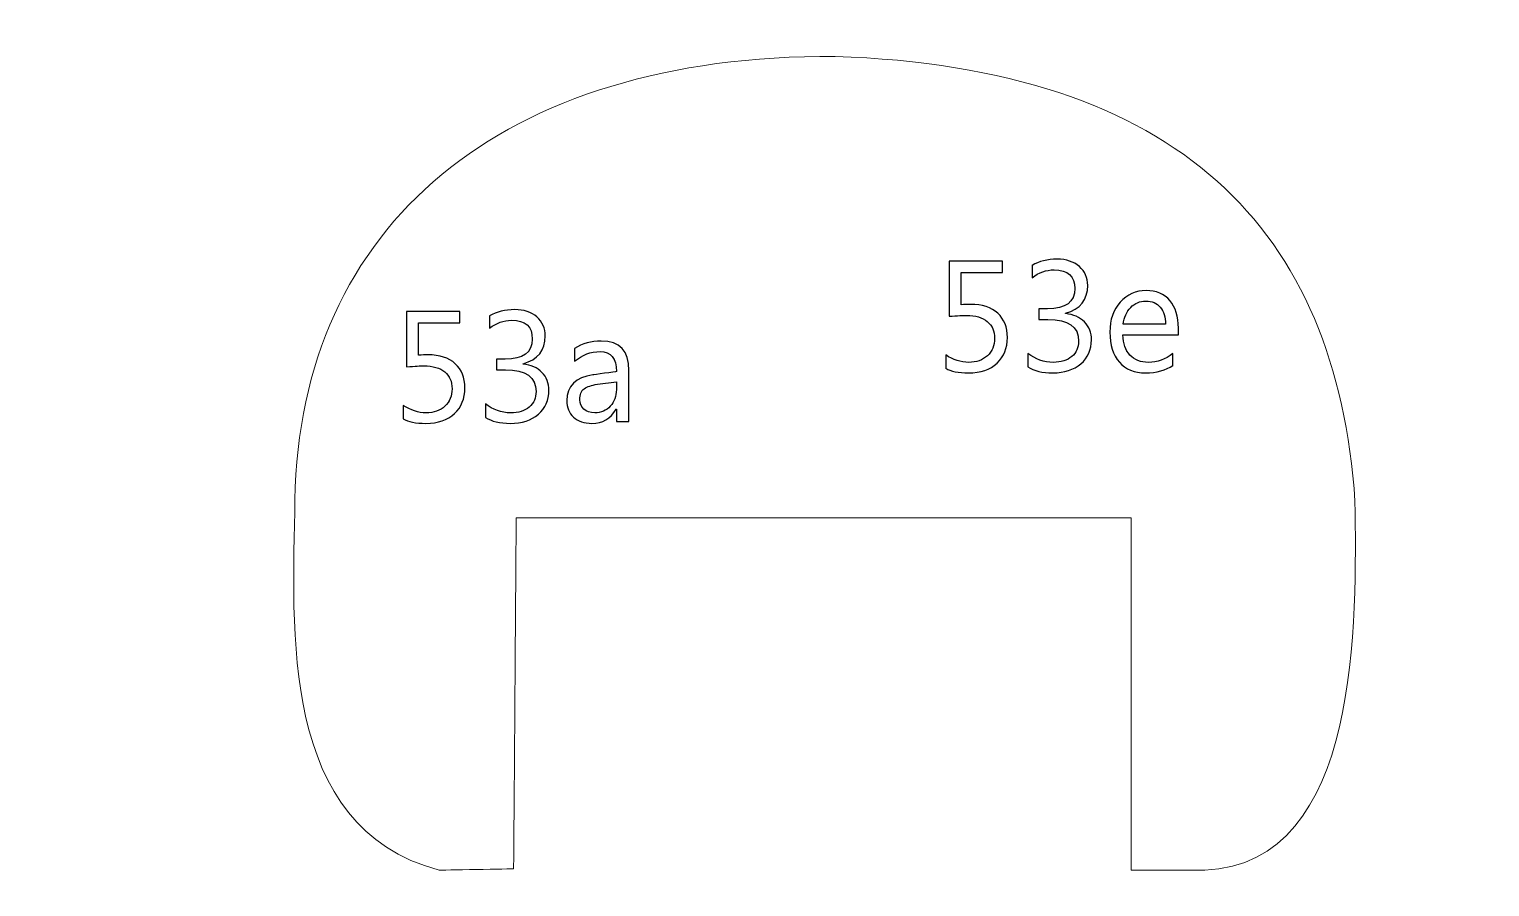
# Model space of a CAD drawing. Header units: centimetres. Extents: x -494 to 505, y -672 to 577.
# Drawn here: x 201.8 to 301.7, y 164.8 to 223.6 of the extents above; entities that cross this region are included whole.
import ezdxf

# ---------------------------------------------------------------- set-up
doc = ezdxf.new("R2010")
doc.units = ezdxf.units.CM
doc.header["$MEASUREMENT"] = 0
doc.layers.add('Camada 1', color=7, linetype='Continuous')
doc.layers.add('Camada 2', color=10, linetype='Continuous')

msp = doc.modelspace()

# ---------------------------------------------------------------- linework, layer by layer
at = {"layer": 'Camada 1', "lineweight": 9}
for points, knots in [([(288.960814, 353.67214), (288.960814, 353.67214), (306.821586, 353.757484), (306.821586, 353.757484), (306.821586, 353.757484), (306.821586, 353.757484), (306.803806, 326.357488), (306.803806, 326.357488), (306.803806, 326.357488), (306.803806, 326.357488), (315.147198, 326.356472), (315.147198, 326.356472), (315.147198, 326.356472), (315.147198, 326.356472), (315.160914, 353.57562), (315.160914, 353.57562), (315.160914, 353.57562), (315.160914, 353.57562), (341.611458, 353.57562), (341.611458, 353.57562), (341.611458, 353.57562), (341.611458, 353.57562), (341.611458, 326.355964), (341.611458, 326.355964), (341.611458, 326.355964), (341.611458, 326.355964), (349.923862, 326.357996), (349.923862, 326.357996), (349.923862, 326.357996), (349.923862, 326.357996), (349.92691, 353.617276), (349.92691, 353.617276), (349.92691, 353.617276), (349.92691, 353.617276), (376.460766, 353.605592), (376.460766, 353.605592), (376.460766, 353.605592), (376.460766, 353.605592), (376.395234, 326.36714), (376.395234, 326.36714), (376.395234, 326.36714), (376.395234, 326.36714), (384.838194, 326.357488), (384.838194, 326.357488), (384.838194, 326.357488), (384.838194, 326.357488), (384.869182, 353.677728), (384.869182, 353.677728), (384.869182, 353.677728), (384.869182, 353.677728), (411.304994, 353.702112), (411.304994, 353.702112), (411.304994, 353.702112), (411.304994, 353.702112), (411.304994, 326.35952), (411.304994, 326.35952), (411.304994, 326.35952), (411.304994, 326.35952), (419.585902, 326.365108), (419.585902, 326.365108), (419.585902, 326.365108), (419.585902, 326.365108), (419.720522, 353.670108), (419.720522, 353.670108), (419.720522, 353.670108), (419.720522, 353.670108), (446.437766, 353.618292), (446.437766, 353.618292), (446.437766, 353.618292), (446.437766, 353.618292), (446.52311, 326.358504), (446.52311, 326.358504), (446.52311, 326.358504), (446.52311, 326.358504), (454.750678, 326.360536), (454.750678, 326.360536), (454.750678, 326.360536), (454.750678, 326.360536), (454.791826, 353.618292), (454.791826, 353.618292), (454.791826, 353.618292), (454.791826, 353.618292), (489.229146, 353.633024), (489.229146, 353.633024), (489.229146, 353.633024), (489.229146, 353.633024), (489.287566, 342.489536), (489.287566, 342.489536), (489.287566, 342.489536), (489.287566, 342.489536), (481.005134, 342.497156), (481.005134, 342.497156), (481.005134, 342.497156), (481.005134, 342.497156), (481.005642, 309.723028), (481.005642, 309.723028), (481.005642, 309.723028), (481.005642, 309.723028), (489.285534, 309.728616), (489.285534, 309.728616), (489.285534, 309.728616), (489.285534, 309.728616), (489.28401, 298.680632), (489.28401, 298.680632), (489.28401, 298.680632), (489.28401, 298.680632), (280.265378, 298.67606), (280.265378, 298.67606), (280.265378, 298.67606), (280.265378, 298.67606), (280.256742, 315.430408), (280.256742, 315.430408), (280.256742, 315.430408), (280.256742, 315.430408), (252.19279, 315.430408), (252.19279, 315.430408), (252.19279, 315.430408), (247.88749, 315.334904), (245.91899, 310.748172), (245.883938, 302.43526), (245.883938, 302.43526), (246.230902, 288.837116), (238.245142, 283.140404), (231.76103, 283.8704), (231.76103, 283.8704), (231.76103, 283.8704), (235.595922, 314.865512), (235.595922, 314.865512), (235.595922, 314.865512), (235.595922, 314.865512), (227.385626, 315.718444), (227.385626, 315.718444), (227.385626, 315.718444), (227.385626, 315.718444), (224.653602, 295.469056), (224.653602, 295.469056), (224.653602, 295.469056), (224.653602, 295.469056), (5.72135, 295.22674), (5.72135, 295.22674), (5.72135, 295.22674), (5.72135, 295.22674), (5.716778, 279.167844), (5.716778, 279.167844), (5.716778, 279.167844), (5.716778, 279.167844), (-2.628138, 279.165304), (-2.628138, 279.165304), (-2.628138, 279.165304), (-2.628138, 279.165304), (-2.98577, 224.0915), (-2.98577, 224.0915), (-2.98577, 224.0915), (-2.98577, 224.0915), (-88.789002, 214.483696), (-88.789002, 214.483696), (-88.789002, 214.483696), (-88.789002, 214.483696), (-160.134554, 214.52332), (-160.134554, 214.52332), (-160.134554, 214.52332), (-163.876482, 213.130384), (-165.443662, 209.995516), (-164.388038, 204.757528), (-164.388038, 204.757528), (-164.388038, 204.757528), (-161.889694, 196.939916), (-161.889694, 196.939916), (-161.889694, 196.939916), (-159.55137, 189.6237), (-158.882842, 185.430668), (-164.745162, 183.003444), (-164.745162, 183.003444), (-164.745162, 183.003444), (-175.274478, 179.070508), (-175.274478, 179.070508), (-175.274478, 179.070508), (-189.770766, 172.492416), (-191.904366, 158.459424), (-185.580274, 139.325096), (-185.580274, 139.325096), (-182.29707, 128.78308), (-186.260486, 121.438924), (-192.412366, 123.689364), (-192.412366, 123.689364), (-192.412366, 123.689364), (-261.359142, 146.906996), (-261.359142, 146.906996), (-261.359142, 146.906996), (-259.768086, 152.90292), (-257.854958, 158.898844), (-255.620774, 164.893752), (-255.620774, 164.893752), (-255.620774, 164.893752), (-235.993178, 156.483304), (-235.993178, 156.483304), (-235.993178, 156.483304), (-235.993178, 156.483304), (-233.24947, 164.39388), (-233.24947, 164.39388), (-233.24947, 164.39388), (-233.24947, 164.39388), (-252.959362, 172.804328), (-252.959362, 172.804328), (-252.959362, 172.804328), (-249.96013, 179.295044), (-246.799354, 185.623708), (-243.478558, 191.789812), (-243.478558, 191.789812), (-243.478558, 191.789812), (-223.85147, 181.048152), (-223.85147, 181.048152), (-223.85147, 181.048152), (-223.85147, 181.048152), (-219.526358, 188.126116), (-219.526358, 188.126116), (-219.526358, 188.126116), (-219.526358, 188.126116), (-238.904526, 198.951596), (-238.904526, 198.951596), (-238.904526, 198.951596), (-235.729018, 204.52842), (-232.421938, 209.843116), (-228.924866, 214.772748), (-228.924866, 214.772748), (-228.924866, 214.772748), (-210.96097, 202.698604), (-210.96097, 202.698604), (-210.96097, 202.698604), (-210.96097, 202.698604), (-206.469742, 209.526632), (-206.469742, 209.526632), (-206.469742, 209.526632), (-206.469742, 209.526632), (-224.18421, 221.600776), (-224.18421, 221.600776), (-224.18421, 221.600776), (-220.36151, 226.60102), (-216.750138, 231.702356), (-213.372446, 236.922564), (-213.372446, 236.922564), (-213.372446, 236.922564), (-194.826382, 225.348292), (-194.826382, 225.348292), (-194.826382, 225.348292), (-194.826382, 225.348292), (-191.25057, 232.592372), (-191.25057, 232.592372), (-191.25057, 232.592372), (-191.25057, 232.592372), (-209.380582, 244.333776), (-209.380582, 244.333776), (-209.380582, 244.333776), (-202.259946, 261.027672), (-207.195166, 274.737068), (-227.065078, 282.88488), (-227.065078, 282.88488), (-261.775194, 290.706048), (-301.116238, 286.78124), (-337.022694, 269.0622), (-337.022694, 269.0622), (-362.833158, 254.920496), (-388.11327, 237.066328), (-415.161222, 221.333568), (-415.161222, 221.333568), (-428.876714, 212.451696), (-442.468254, 204.489812), (-456.981306, 198.090028), (-456.981306, 198.090028), (-462.47939, 196.298312), (-466.306662, 195.61048), (-468.373206, 196.760592), (-468.373206, 196.760592), (-481.297234, 208.35874), (-487.891074, 236.208316), (-486.846118, 283.671264), (-486.846118, 283.671264), (-484.055166, 323.948552), (-477.369886, 350.249236), (-465.985606, 359.680256), (-465.985606, 359.680256), (-455.591418, 363.607604), (-416.449002, 364.2106), (-357.647494, 359.764076), (-357.647494, 359.764076), (-317.62573, 356.62108), (-277.81377, 352.853244), (-238.131858, 348.694756), (-238.131858, 348.694756), (-214.866474, 346.01658), (-195.551298, 366.45342), (-178.214274, 397.942308), (-178.214274, 397.942308), (-183.909462, 398.922748), (-187.93587, 403.347936), (-188.438282, 412.292292), (-188.438282, 412.292292), (-188.327538, 422.884092), (-183.723026, 428.164752), (-174.94631, 428.932848), (-174.94631, 428.932848), (-171.28617, 428.963836), (-167.626538, 428.92218), (-163.96843, 428.50308), (-163.96843, 428.50308), (-159.001206, 427.909736), (-156.690822, 430.099216), (-156.854398, 436.178452), (-156.854398, 436.178452), (-156.854398, 436.178452), (-156.778198, 448.203828), (-156.778198, 448.203828), (-156.778198, 448.203828), (-156.778198, 448.203828), (-147.700746, 448.20332), (-147.700746, 448.20332), (-147.700746, 448.20332), (-147.700746, 448.20332), (-147.697698, 465.516468), (-147.697698, 465.516468), (-147.697698, 465.516468), (-147.697698, 465.516468), (-132.459222, 465.506816), (-132.459222, 465.506816), (-132.459222, 465.506816), (-132.459222, 465.506816), (-117.536722, 483.837996), (-117.536722, 483.837996), (-117.536722, 483.837996), (-117.536722, 483.837996), (-45.491654, 483.825804), (-45.491654, 483.825804), (-45.491654, 483.825804), (-45.491654, 483.825804), (-45.47489, 454.015348), (-45.47489, 454.015348), (-45.47489, 454.015348), (-45.47489, 454.015348), (-36.796218, 454.018396), (-36.796218, 454.018396), (-36.796218, 454.018396), (-36.796218, 454.018396), (-36.920678, 434.287168), (-36.920678, 434.287168), (-36.920678, 434.287168), (-37.163502, 430.041812), (-40.062658, 428.173896), (-44.477686, 427.461172), (-44.477686, 427.461172), (-44.477686, 427.461172), (-58.86831, 427.45914), (-58.86831, 427.45914), (-58.86831, 427.45914), (-58.86831, 427.45914), (-58.872882, 414.921192), (-58.872882, 414.921192), (-58.872882, 414.921192), (-58.872882, 414.921192), (-43.79849, 414.921192), (-43.79849, 414.921192), (-43.79849, 414.921192), (-24.761698, 414.171384), (-13.673582, 411.255972), (-8.36295, 404.78964), (-8.36295, 404.78964), (-4.952238, 400.746468), (-2.86385, 396.261336), (-2.70891, 391.1346), (-2.70891, 391.1346), (-2.70891, 391.1346), (-2.534666, 366.474248), (-2.534666, 366.474248), (-2.534666, 366.474248), (-2.534666, 366.474248), (5.877814, 366.480344), (5.877814, 366.480344), (5.877814, 366.480344), (5.877814, 366.480344), (5.90169, 347.073728), (5.90169, 347.073728), (5.90169, 347.073728), (5.90169, 347.073728), (233.39171, 347.06814), (233.39171, 347.06814), (233.39171, 347.06814), (233.39171, 347.06814), (233.356658, 357.819452), (233.356658, 357.819452), (233.356658, 357.819452), (238.909098, 375.214388), (244.365526, 393.373356), (250.012962, 410.004768), (250.012962, 410.004768), (252.496066, 417.378896), (256.725674, 421.44188), (262.677402, 421.235124), (262.677402, 421.235124), (270.499078, 420.488872), (274.919186, 415.631376), (277.312882, 408.136344), (277.312882, 408.136344), (281.81935, 390.775952), (285.049722, 371.798088), (288.960814, 353.67214)], [0, 0, 0, 0, 0.009803922, 0.009803922, 0.009803922, 0.009803932, 0.019607843, 0.019607843, 0.019607843, 0.019607853, 0.029411765, 0.029411765, 0.029411765, 0.029411775, 0.039215686, 0.039215686, 0.039215686, 0.039215696, 0.049019608, 0.049019608, 0.049019608, 0.049019618, 0.058823529, 0.058823529, 0.058823529, 0.058823539, 0.068627451, 0.068627451, 0.068627451, 0.068627461, 0.078431373, 0.078431373, 0.078431373, 0.078431383, 0.088235294, 0.088235294, 0.088235294, 0.088235304, 0.098039216, 0.098039216, 0.098039216, 0.098039226, 0.107843137, 0.107843137, 0.107843137, 0.107843147, 0.117647059, 0.117647059, 0.117647059, 0.117647069, 0.12745098, 0.12745098, 0.12745098, 0.12745099, 0.137254902, 0.137254902, 0.137254902, 0.137254912, 0.147058824, 0.147058824, 0.147058824, 0.147058834, 0.156862745, 0.156862745, 0.156862745, 0.156862755, 0.166666667, 0.166666667, 0.166666667, 0.166666677, 0.176470588, 0.176470588, 0.176470588, 0.176470598, 0.18627451, 0.18627451, 0.18627451, 0.18627452, 0.196078431, 0.196078431, 0.196078431, 0.196078441, 0.205882353, 0.205882353, 0.205882353, 0.205882363, 0.215686275, 0.215686275, 0.215686275, 0.215686285, 0.225490196, 0.225490196, 0.225490196, 0.225490206, 0.235294118, 0.235294118, 0.235294118, 0.235294128, 0.245098039, 0.245098039, 0.245098039, 0.245098049, 0.254901961, 0.254901961, 0.254901961, 0.254901971, 0.264705882, 0.264705882, 0.264705882, 0.264705892, 0.274509804, 0.274509804, 0.274509804, 0.274509814, 0.284313725, 0.284313725, 0.284313725, 0.284313735, 0.294117647, 0.294117647, 0.294117647, 0.294117657, 0.303921569, 0.303921569, 0.303921569, 0.303921579, 0.31372549, 0.31372549, 0.31372549, 0.3137255, 0.323529412, 0.323529412, 0.323529412, 0.323529422, 0.333333333, 0.333333333, 0.333333333, 0.333333343, 0.343137255, 0.343137255, 0.343137255, 0.343137265, 0.352941176, 0.352941176, 0.352941176, 0.352941186, 0.362745098, 0.362745098, 0.362745098, 0.362745108, 0.37254902, 0.37254902, 0.37254902, 0.37254903, 0.382352941, 0.382352941, 0.382352941, 0.382352951, 0.392156863, 0.392156863, 0.392156863, 0.392156873, 0.401960784, 0.401960784, 0.401960784, 0.401960794, 0.411764706, 0.411764706, 0.411764706, 0.411764716, 0.421568627, 0.421568627, 0.421568627, 0.421568637, 0.431372549, 0.431372549, 0.431372549, 0.431372559, 0.441176471, 0.441176471, 0.441176471, 0.441176481, 0.450980392, 0.450980392, 0.450980392, 0.450980402, 0.460784314, 0.460784314, 0.460784314, 0.460784324, 0.470588235, 0.470588235, 0.470588235, 0.470588245, 0.480392157, 0.480392157, 0.480392157, 0.480392167, 0.490196078, 0.490196078, 0.490196078, 0.490196088, 0.5, 0.5, 0.5, 0.50000001, 0.509803922, 0.509803922, 0.509803922, 0.509803932, 0.519607843, 0.519607843, 0.519607843, 0.519607853, 0.529411765, 0.529411765, 0.529411765, 0.529411775, 0.539215686, 0.539215686, 0.539215686, 0.539215696, 0.549019608, 0.549019608, 0.549019608, 0.549019618, 0.558823529, 0.558823529, 0.558823529, 0.558823539, 0.568627451, 0.568627451, 0.568627451, 0.568627461, 0.578431373, 0.578431373, 0.578431373, 0.578431383, 0.588235294, 0.588235294, 0.588235294, 0.588235304, 0.598039216, 0.598039216, 0.598039216, 0.598039226, 0.607843137, 0.607843137, 0.607843137, 0.607843147, 0.617647059, 0.617647059, 0.617647059, 0.617647069, 0.62745098, 0.62745098, 0.62745098, 0.62745099, 0.637254902, 0.637254902, 0.637254902, 0.637254912, 0.647058824, 0.647058824, 0.647058824, 0.647058834, 0.656862745, 0.656862745, 0.656862745, 0.656862755, 0.666666667, 0.666666667, 0.666666667, 0.666666677, 0.676470588, 0.676470588, 0.676470588, 0.676470598, 0.68627451, 0.68627451, 0.68627451, 0.68627452, 0.696078431, 0.696078431, 0.696078431, 0.696078441, 0.705882353, 0.705882353, 0.705882353, 0.705882363, 0.715686275, 0.715686275, 0.715686275, 0.715686285, 0.725490196, 0.725490196, 0.725490196, 0.725490206, 0.735294118, 0.735294118, 0.735294118, 0.735294128, 0.745098039, 0.745098039, 0.745098039, 0.745098049, 0.754901961, 0.754901961, 0.754901961, 0.754901971, 0.764705882, 0.764705882, 0.764705882, 0.764705892, 0.774509804, 0.774509804, 0.774509804, 0.774509814, 0.784313725, 0.784313725, 0.784313725, 0.784313735, 0.794117647, 0.794117647, 0.794117647, 0.794117657, 0.803921569, 0.803921569, 0.803921569, 0.803921579, 0.81372549, 0.81372549, 0.81372549, 0.8137255, 0.823529412, 0.823529412, 0.823529412, 0.823529422, 0.833333333, 0.833333333, 0.833333333, 0.833333343, 0.843137255, 0.843137255, 0.843137255, 0.843137265, 0.852941176, 0.852941176, 0.852941176, 0.852941186, 0.862745098, 0.862745098, 0.862745098, 0.862745108, 0.87254902, 0.87254902, 0.87254902, 0.87254903, 0.882352941, 0.882352941, 0.882352941, 0.882352951, 0.892156863, 0.892156863, 0.892156863, 0.892156873, 0.901960784, 0.901960784, 0.901960784, 0.901960794, 0.911764706, 0.911764706, 0.911764706, 0.911764716, 0.921568627, 0.921568627, 0.921568627, 0.921568637, 0.931372549, 0.931372549, 0.931372549, 0.931372559, 0.941176471, 0.941176471, 0.941176471, 0.941176481, 0.950980392, 0.950980392, 0.950980392, 0.950980402, 0.960784314, 0.960784314, 0.960784314, 0.960784324, 0.970588235, 0.970588235, 0.970588235, 0.970588245, 0.980392157, 0.980392157, 0.980392157, 0.980392167, 1, 1, 1, 1]), ([(235.097066, 190.100966), (235.097066, 190.100966), (277.191978, 190.100966), (277.191978, 190.100966), (277.191978, 190.100966), (277.191978, 190.100966), (277.187914, 165.989508), (277.187914, 165.989508), (277.187914, 165.989508), (277.187914, 165.989508), (282.224734, 165.987476), (282.224734, 165.987476), (282.224734, 165.987476), (293.005002, 166.407338), (292.607238, 183.281828), (292.511734, 191.24549), (292.511734, 191.24549), (291.257482, 209.89163), (280.441654, 220.877892), (256.935478, 221.697804), (256.935478, 221.697804), (234.124246, 221.814898), (220.258894, 210.1215), (219.95257, 191.33693), (219.95257, 191.33693), (219.807282, 182.43042), (218.818714, 168.920922), (229.813358, 165.985444), (229.813358, 165.985444), (229.813358, 165.985444), (234.92079, 166.073582), (234.92079, 166.073582), (234.92079, 166.073582), (234.92079, 166.073582), (235.097066, 190.100966), (235.097066, 190.100966)], [0, 0, 0, 0, 0.1, 0.1, 0.1, 0.10000001, 0.2, 0.2, 0.2, 0.20000001, 0.3, 0.3, 0.3, 0.30000001, 0.4, 0.4, 0.4, 0.40000001, 0.5, 0.5, 0.5, 0.50000001, 0.6, 0.6, 0.6, 0.60000001, 0.7, 0.7, 0.7, 0.70000001, 0.8, 0.8, 0.8, 0.80000001, 1, 1, 1, 1])]:
    msp.add_open_spline(points, degree=3, knots=knots, dxfattribs=at)
at = {"layer": 'Camada 2'}
for points, knots in [([(264.495788, 200.33996), (264.495788, 200.33996), (264.495788, 201.253852), (264.495788, 201.253852), (264.495788, 201.253852), (265.010138, 200.917048), (265.533378, 200.748392), (266.065508, 200.748392), (266.065508, 200.748392), (266.597892, 200.748392), (267.026136, 200.899014), (267.352272, 201.200004), (267.352272, 201.200004), (267.676884, 201.49947), (267.839952, 201.899012), (267.839952, 202.395582), (267.839952, 202.395582), (267.839952, 202.888342), (267.673074, 203.27366), (267.341604, 203.549504), (267.341604, 203.549504), (267.008356, 203.825602), (266.533376, 203.963524), (265.913362, 203.963524), (265.913362, 203.963524), (265.703558, 203.963524), (265.30935, 203.942188), (264.732262, 203.900786), (264.732262, 203.900786), (264.732262, 203.900786), (264.732262, 207.684116), (264.732262, 207.684116), (264.732262, 207.684116), (264.732262, 207.684116), (268.377416, 207.684116), (268.377416, 207.684116), (268.377416, 207.684116), (268.377416, 207.684116), (268.377416, 206.909924), (268.377416, 206.909924), (268.377416, 206.909924), (268.377416, 206.909924), (265.54938, 206.909924), (265.54938, 206.909924), (265.54938, 206.909924), (265.54938, 206.909924), (265.54938, 204.69479), (265.54938, 204.69479), (265.54938, 204.69479), (265.780774, 204.709014), (265.99388, 204.71638), (266.190984, 204.71638), (266.190984, 204.71638), (266.995656, 204.71638), (267.61948, 204.513688), (268.06017, 204.11059), (268.06017, 204.11059), (268.501114, 203.707238), (268.721586, 203.153518), (268.721586, 202.450954), (268.721586, 202.450954), (268.721586, 201.723498), (268.485112, 201.137266), (268.010132, 200.694798), (268.010132, 200.694798), (267.535152, 200.250298), (266.88288, 200.028048), (266.056618, 200.028048), (266.056618, 200.028048), (265.359642, 200.028048), (264.839704, 200.131934), (264.495788, 200.33996)], [0, 0, 0, 0, 0.052631579, 0.052631579, 0.052631579, 0.052631589, 0.105263158, 0.105263158, 0.105263158, 0.105263168, 0.157894737, 0.157894737, 0.157894737, 0.157894747, 0.210526316, 0.210526316, 0.210526316, 0.210526326, 0.263157895, 0.263157895, 0.263157895, 0.263157905, 0.315789474, 0.315789474, 0.315789474, 0.315789484, 0.368421053, 0.368421053, 0.368421053, 0.368421063, 0.421052632, 0.421052632, 0.421052632, 0.421052642, 0.473684211, 0.473684211, 0.473684211, 0.473684221, 0.526315789, 0.526315789, 0.526315789, 0.526315799, 0.578947368, 0.578947368, 0.578947368, 0.578947378, 0.631578947, 0.631578947, 0.631578947, 0.631578957, 0.684210526, 0.684210526, 0.684210526, 0.684210536, 0.736842105, 0.736842105, 0.736842105, 0.736842115, 0.789473684, 0.789473684, 0.789473684, 0.789473694, 0.842105263, 0.842105263, 0.842105263, 0.842105273, 0.894736842, 0.894736842, 0.894736842, 0.894736852, 1, 1, 1, 1]), ([(270.119348, 200.436734), (270.119348, 200.436734), (270.119348, 201.361294), (270.119348, 201.361294), (270.119348, 201.361294), (270.633698, 200.952862), (271.21612, 200.748392), (271.863312, 200.748392), (271.863312, 200.748392), (272.390108, 200.748392), (272.809462, 200.879202), (273.123152, 201.142854), (273.123152, 201.142854), (273.436588, 201.406252), (273.592544, 201.76109), (273.592544, 202.20559), (273.592544, 202.20559), (273.592544, 203.19111), (272.89379, 203.684124), (271.497552, 203.684124), (271.497552, 203.684124), (271.497552, 203.684124), (270.872204, 203.684124), (270.872204, 203.684124), (270.872204, 203.684124), (270.872204, 203.684124), (270.872204, 204.415136), (270.872204, 204.415136), (270.872204, 204.415136), (270.872204, 204.415136), (271.467072, 204.415136), (271.467072, 204.415136), (271.467072, 204.415136), (272.712688, 204.415136), (273.33448, 204.87767), (273.33448, 205.800452), (273.33448, 205.800452), (273.33448, 206.655416), (272.8595, 207.081882), (271.909794, 207.081882), (271.909794, 207.081882), (271.379442, 207.081882), (270.879316, 206.902812), (270.40967, 206.544164), (270.40967, 206.544164), (270.40967, 206.544164), (270.40967, 207.382872), (270.40967, 207.382872), (270.40967, 207.382872), (270.89354, 207.669638), (271.465294, 207.813148), (272.123154, 207.813148), (272.123154, 207.813148), (272.757392, 207.813148), (273.26463, 207.644746), (273.646392, 207.309466), (273.646392, 207.309466), (274.026376, 206.972662), (274.216368, 206.542386), (274.216368, 206.017368), (274.216368, 206.017368), (274.216368, 205.02626), (273.712686, 204.388212), (272.703798, 204.105256), (272.703798, 204.105256), (272.703798, 204.105256), (272.703798, 204.083666), (272.703798, 204.083666), (272.703798, 204.083666), (273.244818, 204.031596), (273.675094, 203.841604), (273.994118, 203.51369), (273.994118, 203.51369), (274.31492, 203.185776), (274.474432, 202.77709), (274.474432, 202.287886), (274.474432, 202.287886), (274.474432, 201.610468), (274.23237, 201.065638), (273.746722, 200.64984), (273.746722, 200.64984), (273.261074, 200.23582), (272.621248, 200.028048), (271.827244, 200.028048), (271.827244, 200.028048), (271.112234, 200.028048), (270.542512, 200.164192), (270.119348, 200.436734)], [0, 0, 0, 0, 0.043478261, 0.043478261, 0.043478261, 0.043478271, 0.086956522, 0.086956522, 0.086956522, 0.086956532, 0.130434783, 0.130434783, 0.130434783, 0.130434793, 0.173913043, 0.173913043, 0.173913043, 0.173913053, 0.217391304, 0.217391304, 0.217391304, 0.217391314, 0.260869565, 0.260869565, 0.260869565, 0.260869575, 0.304347826, 0.304347826, 0.304347826, 0.304347836, 0.347826087, 0.347826087, 0.347826087, 0.347826097, 0.391304348, 0.391304348, 0.391304348, 0.391304358, 0.434782609, 0.434782609, 0.434782609, 0.434782619, 0.47826087, 0.47826087, 0.47826087, 0.47826088, 0.52173913, 0.52173913, 0.52173913, 0.52173914, 0.565217391, 0.565217391, 0.565217391, 0.565217401, 0.608695652, 0.608695652, 0.608695652, 0.608695662, 0.652173913, 0.652173913, 0.652173913, 0.652173923, 0.695652174, 0.695652174, 0.695652174, 0.695652184, 0.739130435, 0.739130435, 0.739130435, 0.739130445, 0.782608696, 0.782608696, 0.782608696, 0.782608706, 0.826086957, 0.826086957, 0.826086957, 0.826086967, 0.869565217, 0.869565217, 0.869565217, 0.869565227, 0.913043478, 0.913043478, 0.913043478, 0.913043488, 1, 1, 1, 1]), ([(280.420572, 202.630278), (280.420572, 202.630278), (276.624796, 202.630278), (276.624796, 202.630278), (276.624796, 202.630278), (276.639274, 202.029822), (276.800564, 201.565764), (277.106888, 201.239628), (277.106888, 201.239628), (277.415244, 200.91146), (277.838154, 200.748392), (278.375872, 200.748392), (278.375872, 200.748392), (278.981662, 200.748392), (279.53716, 200.949306), (280.044398, 201.350626), (280.044398, 201.350626), (280.044398, 201.350626), (280.044398, 200.544176), (280.044398, 200.544176), (280.044398, 200.544176), (279.572974, 200.200006), (278.947626, 200.028048), (278.171402, 200.028048), (278.171402, 200.028048), (277.413466, 200.028048), (276.816566, 200.271888), (276.382988, 200.761092), (276.382988, 200.761092), (275.949156, 201.250296), (275.732494, 201.938382), (275.732494, 202.823826), (275.732494, 202.823826), (275.732494, 203.662534), (275.968968, 204.343508), (276.443948, 204.872082), (276.443948, 204.872082), (276.918928, 205.399132), (277.506684, 205.66253), (278.211026, 205.66253), (278.211026, 205.66253), (278.91359, 205.66253), (279.458166, 205.434946), (279.843484, 204.979778), (279.843484, 204.979778), (280.228802, 204.52461), (280.420572, 203.891896), (280.420572, 203.08189), (280.420572, 203.08189), (280.420572, 203.08189), (280.420572, 202.630278), (280.420572, 202.630278)], [0, 0, 0, 0, 0.071428571, 0.071428571, 0.071428571, 0.071428581, 0.142857143, 0.142857143, 0.142857143, 0.142857153, 0.214285714, 0.214285714, 0.214285714, 0.214285724, 0.285714286, 0.285714286, 0.285714286, 0.285714296, 0.357142857, 0.357142857, 0.357142857, 0.357142867, 0.428571429, 0.428571429, 0.428571429, 0.428571439, 0.5, 0.5, 0.5, 0.50000001, 0.571428571, 0.571428571, 0.571428571, 0.571428581, 0.642857143, 0.642857143, 0.642857143, 0.642857153, 0.714285714, 0.714285714, 0.714285714, 0.714285724, 0.785714286, 0.785714286, 0.785714286, 0.785714296, 0.857142857, 0.857142857, 0.857142857, 0.857142867, 1, 1, 1, 1]), ([(227.360988, 196.88556), (227.360988, 196.88556), (227.360988, 197.799452), (227.360988, 197.799452), (227.360988, 197.799452), (227.875338, 197.462648), (228.398578, 197.293992), (228.930708, 197.293992), (228.930708, 197.293992), (229.463092, 197.293992), (229.891336, 197.444614), (230.217472, 197.745604), (230.217472, 197.745604), (230.542084, 198.04507), (230.705152, 198.444612), (230.705152, 198.941182), (230.705152, 198.941182), (230.705152, 199.433942), (230.538274, 199.81926), (230.206804, 200.095104), (230.206804, 200.095104), (229.873556, 200.371202), (229.398576, 200.509124), (228.778562, 200.509124), (228.778562, 200.509124), (228.568758, 200.509124), (228.17455, 200.487788), (227.597462, 200.446386), (227.597462, 200.446386), (227.597462, 200.446386), (227.597462, 204.229716), (227.597462, 204.229716), (227.597462, 204.229716), (227.597462, 204.229716), (231.242616, 204.229716), (231.242616, 204.229716), (231.242616, 204.229716), (231.242616, 204.229716), (231.242616, 203.455524), (231.242616, 203.455524), (231.242616, 203.455524), (231.242616, 203.455524), (228.41458, 203.455524), (228.41458, 203.455524), (228.41458, 203.455524), (228.41458, 203.455524), (228.41458, 201.24039), (228.41458, 201.24039), (228.41458, 201.24039), (228.645974, 201.254614), (228.85908, 201.26198), (229.056184, 201.26198), (229.056184, 201.26198), (229.860856, 201.26198), (230.48468, 201.059288), (230.92537, 200.65619), (230.92537, 200.65619), (231.366314, 200.252838), (231.586786, 199.699118), (231.586786, 198.996554), (231.586786, 198.996554), (231.586786, 198.269098), (231.350312, 197.682866), (230.875332, 197.240398), (230.875332, 197.240398), (230.400352, 196.795898), (229.74808, 196.573648), (228.921818, 196.573648), (228.921818, 196.573648), (228.224842, 196.573648), (227.704904, 196.677534), (227.360988, 196.88556)], [0, 0, 0, 0, 0.052631579, 0.052631579, 0.052631579, 0.052631589, 0.105263158, 0.105263158, 0.105263158, 0.105263168, 0.157894737, 0.157894737, 0.157894737, 0.157894747, 0.210526316, 0.210526316, 0.210526316, 0.210526326, 0.263157895, 0.263157895, 0.263157895, 0.263157905, 0.315789474, 0.315789474, 0.315789474, 0.315789484, 0.368421053, 0.368421053, 0.368421053, 0.368421063, 0.421052632, 0.421052632, 0.421052632, 0.421052642, 0.473684211, 0.473684211, 0.473684211, 0.473684221, 0.526315789, 0.526315789, 0.526315789, 0.526315799, 0.578947368, 0.578947368, 0.578947368, 0.578947378, 0.631578947, 0.631578947, 0.631578947, 0.631578957, 0.684210526, 0.684210526, 0.684210526, 0.684210536, 0.736842105, 0.736842105, 0.736842105, 0.736842115, 0.789473684, 0.789473684, 0.789473684, 0.789473694, 0.842105263, 0.842105263, 0.842105263, 0.842105273, 0.894736842, 0.894736842, 0.894736842, 0.894736852, 1, 1, 1, 1]), ([(232.984548, 196.982334), (232.984548, 196.982334), (232.984548, 197.906894), (232.984548, 197.906894), (232.984548, 197.906894), (233.498898, 197.498462), (234.08132, 197.293992), (234.728512, 197.293992), (234.728512, 197.293992), (235.255308, 197.293992), (235.674662, 197.424802), (235.988352, 197.688454), (235.988352, 197.688454), (236.301788, 197.951852), (236.457744, 198.30669), (236.457744, 198.75119), (236.457744, 198.75119), (236.457744, 199.73671), (235.75899, 200.229724), (234.362752, 200.229724), (234.362752, 200.229724), (234.362752, 200.229724), (233.737404, 200.229724), (233.737404, 200.229724), (233.737404, 200.229724), (233.737404, 200.229724), (233.737404, 200.960736), (233.737404, 200.960736), (233.737404, 200.960736), (233.737404, 200.960736), (234.332272, 200.960736), (234.332272, 200.960736), (234.332272, 200.960736), (235.577888, 200.960736), (236.19968, 201.42327), (236.19968, 202.346052), (236.19968, 202.346052), (236.19968, 203.201016), (235.7247, 203.627482), (234.774994, 203.627482), (234.774994, 203.627482), (234.244642, 203.627482), (233.744516, 203.448412), (233.27487, 203.089764), (233.27487, 203.089764), (233.27487, 203.089764), (233.27487, 203.928472), (233.27487, 203.928472), (233.27487, 203.928472), (233.75874, 204.215238), (234.330494, 204.358748), (234.988354, 204.358748), (234.988354, 204.358748), (235.622592, 204.358748), (236.12983, 204.190346), (236.511592, 203.855066), (236.511592, 203.855066), (236.891576, 203.518262), (237.081568, 203.087986), (237.081568, 202.562968), (237.081568, 202.562968), (237.081568, 201.57186), (236.577886, 200.933812), (235.568998, 200.650856), (235.568998, 200.650856), (235.568998, 200.650856), (235.568998, 200.629266), (235.568998, 200.629266), (235.568998, 200.629266), (236.110018, 200.577196), (236.540294, 200.387204), (236.859318, 200.05929), (236.859318, 200.05929), (237.18012, 199.731376), (237.339632, 199.32269), (237.339632, 198.833486), (237.339632, 198.833486), (237.339632, 198.156068), (237.09757, 197.611238), (236.611922, 197.19544), (236.611922, 197.19544), (236.126274, 196.78142), (235.486448, 196.573648), (234.692444, 196.573648), (234.692444, 196.573648), (233.977434, 196.573648), (233.407712, 196.709792), (232.984548, 196.982334)], [0, 0, 0, 0, 0.043478261, 0.043478261, 0.043478261, 0.043478271, 0.086956522, 0.086956522, 0.086956522, 0.086956532, 0.130434783, 0.130434783, 0.130434783, 0.130434793, 0.173913043, 0.173913043, 0.173913043, 0.173913053, 0.217391304, 0.217391304, 0.217391304, 0.217391314, 0.260869565, 0.260869565, 0.260869565, 0.260869575, 0.304347826, 0.304347826, 0.304347826, 0.304347836, 0.347826087, 0.347826087, 0.347826087, 0.347826097, 0.391304348, 0.391304348, 0.391304348, 0.391304358, 0.434782609, 0.434782609, 0.434782609, 0.434782619, 0.47826087, 0.47826087, 0.47826087, 0.47826088, 0.52173913, 0.52173913, 0.52173913, 0.52173914, 0.565217391, 0.565217391, 0.565217391, 0.565217401, 0.608695652, 0.608695652, 0.608695652, 0.608695662, 0.652173913, 0.652173913, 0.652173913, 0.652173923, 0.695652174, 0.695652174, 0.695652174, 0.695652184, 0.739130435, 0.739130435, 0.739130435, 0.739130445, 0.782608696, 0.782608696, 0.782608696, 0.782608706, 0.826086957, 0.826086957, 0.826086957, 0.826086967, 0.869565217, 0.869565217, 0.869565217, 0.869565227, 0.913043478, 0.913043478, 0.913043478, 0.913043488, 1, 1, 1, 1]), ([(279.538938, 203.361544), (279.535382, 203.859638), (279.41524, 204.248512), (279.178766, 204.526388), (279.178766, 204.526388), (278.942038, 204.80401), (278.614124, 204.942186), (278.19477, 204.942186), (278.19477, 204.942186), (277.789894, 204.942186), (277.443946, 204.796898), (277.160736, 204.504798), (277.160736, 204.504798), (276.877526, 204.212698), (276.702012, 203.832714), (276.635718, 203.361544), (276.635718, 203.361544), (276.635718, 203.361544), (279.538938, 203.361544), (279.538938, 203.361544)], [0, 0, 0, 0, 0.166666667, 0.166666667, 0.166666667, 0.166666677, 0.333333333, 0.333333333, 0.333333333, 0.333333343, 0.5, 0.5, 0.5, 0.50000001, 0.666666667, 0.666666667, 0.666666667, 0.666666677, 1, 1, 1, 1]), ([(242.812824, 196.70268), (242.812824, 196.70268), (241.952526, 196.70268), (241.952526, 196.70268), (241.952526, 196.70268), (241.952526, 196.70268), (241.952526, 197.543166), (241.952526, 197.543166), (241.952526, 197.543166), (241.952526, 197.543166), (241.930936, 197.543166), (241.930936, 197.543166), (241.930936, 197.543166), (241.55654, 196.896228), (241.006376, 196.573648), (240.276888, 196.573648), (240.276888, 196.573648), (239.740948, 196.573648), (239.321594, 196.715126), (239.018826, 197.000114), (239.018826, 197.000114), (238.715804, 197.283324), (238.565436, 197.659752), (238.565436, 198.129144), (238.565436, 198.129144), (238.565436, 199.13473), (239.156748, 199.720708), (240.339626, 199.885554), (240.339626, 199.885554), (240.339626, 199.885554), (241.952526, 200.11136), (241.952526, 200.11136), (241.952526, 200.11136), (241.952526, 201.028808), (241.58321, 201.487786), (240.845086, 201.487786), (240.845086, 201.487786), (240.197894, 201.487786), (239.613694, 201.265536), (239.092232, 200.821036), (239.092232, 200.821036), (239.092232, 200.821036), (239.092232, 201.70267), (239.092232, 201.70267), (239.092232, 201.70267), (239.620806, 202.039728), (240.228374, 202.20813), (240.918492, 202.20813), (240.918492, 202.20813), (242.181888, 202.20813), (242.812824, 201.539602), (242.812824, 200.201022), (242.812824, 200.201022), (242.812824, 200.201022), (242.812824, 196.70268), (242.812824, 196.70268)], [0, 0, 0, 0, 0.066666667, 0.066666667, 0.066666667, 0.066666677, 0.133333333, 0.133333333, 0.133333333, 0.133333343, 0.2, 0.2, 0.2, 0.20000001, 0.266666667, 0.266666667, 0.266666667, 0.266666677, 0.333333333, 0.333333333, 0.333333333, 0.333333343, 0.4, 0.4, 0.4, 0.40000001, 0.466666667, 0.466666667, 0.466666667, 0.466666677, 0.533333333, 0.533333333, 0.533333333, 0.533333343, 0.6, 0.6, 0.6, 0.60000001, 0.666666667, 0.666666667, 0.666666667, 0.666666677, 0.733333333, 0.733333333, 0.733333333, 0.733333343, 0.8, 0.8, 0.8, 0.80000001, 0.866666667, 0.866666667, 0.866666667, 0.866666677, 1, 1, 1, 1]), ([(241.952526, 199.423274), (241.952526, 199.423274), (240.655094, 199.24395), (240.655094, 199.24395), (240.655094, 199.24395), (240.255298, 199.188324), (239.954308, 199.087994), (239.75187, 198.946516), (239.75187, 198.946516), (239.549178, 198.803006), (239.44707, 198.552054), (239.44707, 198.190104), (239.44707, 198.190104), (239.44707, 197.926706), (239.540288, 197.711568), (239.728502, 197.544944), (239.728502, 197.544944), (239.914938, 197.37832), (240.165636, 197.293992), (240.47577, 197.293992), (240.47577, 197.293992), (240.904014, 197.293992), (241.257074, 197.444614), (241.53495, 197.743826), (241.53495, 197.743826), (241.812826, 198.04507), (241.952526, 198.4248), (241.952526, 198.885556), (241.952526, 198.885556), (241.952526, 198.885556), (241.952526, 199.423274), (241.952526, 199.423274)], [0, 0, 0, 0, 0.111111111, 0.111111111, 0.111111111, 0.111111121, 0.222222222, 0.222222222, 0.222222222, 0.222222232, 0.333333333, 0.333333333, 0.333333333, 0.333333343, 0.444444444, 0.444444444, 0.444444444, 0.444444454, 0.555555556, 0.555555556, 0.555555556, 0.555555566, 0.666666667, 0.666666667, 0.666666667, 0.666666677, 0.777777778, 0.777777778, 0.777777778, 0.777777788, 1, 1, 1, 1])]:
    msp.add_open_spline(points, degree=3, knots=knots, dxfattribs=at)
at = {"layer": 'Camada 2', "lineweight": 9}
for points, knots in [([(264.495788, 200.33996), (264.495788, 200.33996), (264.495788, 201.253852), (264.495788, 201.253852), (264.495788, 201.253852), (265.010138, 200.917048), (265.533378, 200.748392), (266.065508, 200.748392), (266.065508, 200.748392), (266.597892, 200.748392), (267.026136, 200.899014), (267.352272, 201.200004), (267.352272, 201.200004), (267.676884, 201.49947), (267.839952, 201.899012), (267.839952, 202.395582), (267.839952, 202.395582), (267.839952, 202.888342), (267.673074, 203.27366), (267.341604, 203.549504), (267.341604, 203.549504), (267.008356, 203.825602), (266.533376, 203.963524), (265.913362, 203.963524), (265.913362, 203.963524), (265.703558, 203.963524), (265.30935, 203.942188), (264.732262, 203.900786), (264.732262, 203.900786), (264.732262, 203.900786), (264.732262, 207.684116), (264.732262, 207.684116), (264.732262, 207.684116), (264.732262, 207.684116), (268.377416, 207.684116), (268.377416, 207.684116), (268.377416, 207.684116), (268.377416, 207.684116), (268.377416, 206.909924), (268.377416, 206.909924), (268.377416, 206.909924), (268.377416, 206.909924), (265.54938, 206.909924), (265.54938, 206.909924), (265.54938, 206.909924), (265.54938, 206.909924), (265.54938, 204.69479), (265.54938, 204.69479), (265.54938, 204.69479), (265.780774, 204.709014), (265.99388, 204.71638), (266.190984, 204.71638), (266.190984, 204.71638), (266.995656, 204.71638), (267.61948, 204.513688), (268.06017, 204.11059), (268.06017, 204.11059), (268.501114, 203.707238), (268.721586, 203.153518), (268.721586, 202.450954), (268.721586, 202.450954), (268.721586, 201.723498), (268.485112, 201.137266), (268.010132, 200.694798), (268.010132, 200.694798), (267.535152, 200.250298), (266.88288, 200.028048), (266.056618, 200.028048), (266.056618, 200.028048), (265.359642, 200.028048), (264.839704, 200.131934), (264.495788, 200.33996)], [0, 0, 0, 0, 0.052631579, 0.052631579, 0.052631579, 0.052631589, 0.105263158, 0.105263158, 0.105263158, 0.105263168, 0.157894737, 0.157894737, 0.157894737, 0.157894747, 0.210526316, 0.210526316, 0.210526316, 0.210526326, 0.263157895, 0.263157895, 0.263157895, 0.263157905, 0.315789474, 0.315789474, 0.315789474, 0.315789484, 0.368421053, 0.368421053, 0.368421053, 0.368421063, 0.421052632, 0.421052632, 0.421052632, 0.421052642, 0.473684211, 0.473684211, 0.473684211, 0.473684221, 0.526315789, 0.526315789, 0.526315789, 0.526315799, 0.578947368, 0.578947368, 0.578947368, 0.578947378, 0.631578947, 0.631578947, 0.631578947, 0.631578957, 0.684210526, 0.684210526, 0.684210526, 0.684210536, 0.736842105, 0.736842105, 0.736842105, 0.736842115, 0.789473684, 0.789473684, 0.789473684, 0.789473694, 0.842105263, 0.842105263, 0.842105263, 0.842105273, 0.894736842, 0.894736842, 0.894736842, 0.894736852, 1, 1, 1, 1]), ([(270.119348, 200.436734), (270.119348, 200.436734), (270.119348, 201.361294), (270.119348, 201.361294), (270.119348, 201.361294), (270.633698, 200.952862), (271.21612, 200.748392), (271.863312, 200.748392), (271.863312, 200.748392), (272.390108, 200.748392), (272.809462, 200.879202), (273.123152, 201.142854), (273.123152, 201.142854), (273.436588, 201.406252), (273.592544, 201.76109), (273.592544, 202.20559), (273.592544, 202.20559), (273.592544, 203.19111), (272.89379, 203.684124), (271.497552, 203.684124), (271.497552, 203.684124), (271.497552, 203.684124), (270.872204, 203.684124), (270.872204, 203.684124), (270.872204, 203.684124), (270.872204, 203.684124), (270.872204, 204.415136), (270.872204, 204.415136), (270.872204, 204.415136), (270.872204, 204.415136), (271.467072, 204.415136), (271.467072, 204.415136), (271.467072, 204.415136), (272.712688, 204.415136), (273.33448, 204.87767), (273.33448, 205.800452), (273.33448, 205.800452), (273.33448, 206.655416), (272.8595, 207.081882), (271.909794, 207.081882), (271.909794, 207.081882), (271.379442, 207.081882), (270.879316, 206.902812), (270.40967, 206.544164), (270.40967, 206.544164), (270.40967, 206.544164), (270.40967, 207.382872), (270.40967, 207.382872), (270.40967, 207.382872), (270.89354, 207.669638), (271.465294, 207.813148), (272.123154, 207.813148), (272.123154, 207.813148), (272.757392, 207.813148), (273.26463, 207.644746), (273.646392, 207.309466), (273.646392, 207.309466), (274.026376, 206.972662), (274.216368, 206.542386), (274.216368, 206.017368), (274.216368, 206.017368), (274.216368, 205.02626), (273.712686, 204.388212), (272.703798, 204.105256), (272.703798, 204.105256), (272.703798, 204.105256), (272.703798, 204.083666), (272.703798, 204.083666), (272.703798, 204.083666), (273.244818, 204.031596), (273.675094, 203.841604), (273.994118, 203.51369), (273.994118, 203.51369), (274.31492, 203.185776), (274.474432, 202.77709), (274.474432, 202.287886), (274.474432, 202.287886), (274.474432, 201.610468), (274.23237, 201.065638), (273.746722, 200.64984), (273.746722, 200.64984), (273.261074, 200.23582), (272.621248, 200.028048), (271.827244, 200.028048), (271.827244, 200.028048), (271.112234, 200.028048), (270.542512, 200.164192), (270.119348, 200.436734)], [0, 0, 0, 0, 0.043478261, 0.043478261, 0.043478261, 0.043478271, 0.086956522, 0.086956522, 0.086956522, 0.086956532, 0.130434783, 0.130434783, 0.130434783, 0.130434793, 0.173913043, 0.173913043, 0.173913043, 0.173913053, 0.217391304, 0.217391304, 0.217391304, 0.217391314, 0.260869565, 0.260869565, 0.260869565, 0.260869575, 0.304347826, 0.304347826, 0.304347826, 0.304347836, 0.347826087, 0.347826087, 0.347826087, 0.347826097, 0.391304348, 0.391304348, 0.391304348, 0.391304358, 0.434782609, 0.434782609, 0.434782609, 0.434782619, 0.47826087, 0.47826087, 0.47826087, 0.47826088, 0.52173913, 0.52173913, 0.52173913, 0.52173914, 0.565217391, 0.565217391, 0.565217391, 0.565217401, 0.608695652, 0.608695652, 0.608695652, 0.608695662, 0.652173913, 0.652173913, 0.652173913, 0.652173923, 0.695652174, 0.695652174, 0.695652174, 0.695652184, 0.739130435, 0.739130435, 0.739130435, 0.739130445, 0.782608696, 0.782608696, 0.782608696, 0.782608706, 0.826086957, 0.826086957, 0.826086957, 0.826086967, 0.869565217, 0.869565217, 0.869565217, 0.869565227, 0.913043478, 0.913043478, 0.913043478, 0.913043488, 1, 1, 1, 1]), ([(280.420572, 202.630278), (280.420572, 202.630278), (276.624796, 202.630278), (276.624796, 202.630278), (276.624796, 202.630278), (276.639274, 202.029822), (276.800564, 201.565764), (277.106888, 201.239628), (277.106888, 201.239628), (277.415244, 200.91146), (277.838154, 200.748392), (278.375872, 200.748392), (278.375872, 200.748392), (278.981662, 200.748392), (279.53716, 200.949306), (280.044398, 201.350626), (280.044398, 201.350626), (280.044398, 201.350626), (280.044398, 200.544176), (280.044398, 200.544176), (280.044398, 200.544176), (279.572974, 200.200006), (278.947626, 200.028048), (278.171402, 200.028048), (278.171402, 200.028048), (277.413466, 200.028048), (276.816566, 200.271888), (276.382988, 200.761092), (276.382988, 200.761092), (275.949156, 201.250296), (275.732494, 201.938382), (275.732494, 202.823826), (275.732494, 202.823826), (275.732494, 203.662534), (275.968968, 204.343508), (276.443948, 204.872082), (276.443948, 204.872082), (276.918928, 205.399132), (277.506684, 205.66253), (278.211026, 205.66253), (278.211026, 205.66253), (278.91359, 205.66253), (279.458166, 205.434946), (279.843484, 204.979778), (279.843484, 204.979778), (280.228802, 204.52461), (280.420572, 203.891896), (280.420572, 203.08189), (280.420572, 203.08189), (280.420572, 203.08189), (280.420572, 202.630278), (280.420572, 202.630278)], [0, 0, 0, 0, 0.071428571, 0.071428571, 0.071428571, 0.071428581, 0.142857143, 0.142857143, 0.142857143, 0.142857153, 0.214285714, 0.214285714, 0.214285714, 0.214285724, 0.285714286, 0.285714286, 0.285714286, 0.285714296, 0.357142857, 0.357142857, 0.357142857, 0.357142867, 0.428571429, 0.428571429, 0.428571429, 0.428571439, 0.5, 0.5, 0.5, 0.50000001, 0.571428571, 0.571428571, 0.571428571, 0.571428581, 0.642857143, 0.642857143, 0.642857143, 0.642857153, 0.714285714, 0.714285714, 0.714285714, 0.714285724, 0.785714286, 0.785714286, 0.785714286, 0.785714296, 0.857142857, 0.857142857, 0.857142857, 0.857142867, 1, 1, 1, 1]), ([(227.360988, 196.88556), (227.360988, 196.88556), (227.360988, 197.799452), (227.360988, 197.799452), (227.360988, 197.799452), (227.875338, 197.462648), (228.398578, 197.293992), (228.930708, 197.293992), (228.930708, 197.293992), (229.463092, 197.293992), (229.891336, 197.444614), (230.217472, 197.745604), (230.217472, 197.745604), (230.542084, 198.04507), (230.705152, 198.444612), (230.705152, 198.941182), (230.705152, 198.941182), (230.705152, 199.433942), (230.538274, 199.81926), (230.206804, 200.095104), (230.206804, 200.095104), (229.873556, 200.371202), (229.398576, 200.509124), (228.778562, 200.509124), (228.778562, 200.509124), (228.568758, 200.509124), (228.17455, 200.487788), (227.597462, 200.446386), (227.597462, 200.446386), (227.597462, 200.446386), (227.597462, 204.229716), (227.597462, 204.229716), (227.597462, 204.229716), (227.597462, 204.229716), (231.242616, 204.229716), (231.242616, 204.229716), (231.242616, 204.229716), (231.242616, 204.229716), (231.242616, 203.455524), (231.242616, 203.455524), (231.242616, 203.455524), (231.242616, 203.455524), (228.41458, 203.455524), (228.41458, 203.455524), (228.41458, 203.455524), (228.41458, 203.455524), (228.41458, 201.24039), (228.41458, 201.24039), (228.41458, 201.24039), (228.645974, 201.254614), (228.85908, 201.26198), (229.056184, 201.26198), (229.056184, 201.26198), (229.860856, 201.26198), (230.48468, 201.059288), (230.92537, 200.65619), (230.92537, 200.65619), (231.366314, 200.252838), (231.586786, 199.699118), (231.586786, 198.996554), (231.586786, 198.996554), (231.586786, 198.269098), (231.350312, 197.682866), (230.875332, 197.240398), (230.875332, 197.240398), (230.400352, 196.795898), (229.74808, 196.573648), (228.921818, 196.573648), (228.921818, 196.573648), (228.224842, 196.573648), (227.704904, 196.677534), (227.360988, 196.88556)], [0, 0, 0, 0, 0.052631579, 0.052631579, 0.052631579, 0.052631589, 0.105263158, 0.105263158, 0.105263158, 0.105263168, 0.157894737, 0.157894737, 0.157894737, 0.157894747, 0.210526316, 0.210526316, 0.210526316, 0.210526326, 0.263157895, 0.263157895, 0.263157895, 0.263157905, 0.315789474, 0.315789474, 0.315789474, 0.315789484, 0.368421053, 0.368421053, 0.368421053, 0.368421063, 0.421052632, 0.421052632, 0.421052632, 0.421052642, 0.473684211, 0.473684211, 0.473684211, 0.473684221, 0.526315789, 0.526315789, 0.526315789, 0.526315799, 0.578947368, 0.578947368, 0.578947368, 0.578947378, 0.631578947, 0.631578947, 0.631578947, 0.631578957, 0.684210526, 0.684210526, 0.684210526, 0.684210536, 0.736842105, 0.736842105, 0.736842105, 0.736842115, 0.789473684, 0.789473684, 0.789473684, 0.789473694, 0.842105263, 0.842105263, 0.842105263, 0.842105273, 0.894736842, 0.894736842, 0.894736842, 0.894736852, 1, 1, 1, 1]), ([(232.984548, 196.982334), (232.984548, 196.982334), (232.984548, 197.906894), (232.984548, 197.906894), (232.984548, 197.906894), (233.498898, 197.498462), (234.08132, 197.293992), (234.728512, 197.293992), (234.728512, 197.293992), (235.255308, 197.293992), (235.674662, 197.424802), (235.988352, 197.688454), (235.988352, 197.688454), (236.301788, 197.951852), (236.457744, 198.30669), (236.457744, 198.75119), (236.457744, 198.75119), (236.457744, 199.73671), (235.75899, 200.229724), (234.362752, 200.229724), (234.362752, 200.229724), (234.362752, 200.229724), (233.737404, 200.229724), (233.737404, 200.229724), (233.737404, 200.229724), (233.737404, 200.229724), (233.737404, 200.960736), (233.737404, 200.960736), (233.737404, 200.960736), (233.737404, 200.960736), (234.332272, 200.960736), (234.332272, 200.960736), (234.332272, 200.960736), (235.577888, 200.960736), (236.19968, 201.42327), (236.19968, 202.346052), (236.19968, 202.346052), (236.19968, 203.201016), (235.7247, 203.627482), (234.774994, 203.627482), (234.774994, 203.627482), (234.244642, 203.627482), (233.744516, 203.448412), (233.27487, 203.089764), (233.27487, 203.089764), (233.27487, 203.089764), (233.27487, 203.928472), (233.27487, 203.928472), (233.27487, 203.928472), (233.75874, 204.215238), (234.330494, 204.358748), (234.988354, 204.358748), (234.988354, 204.358748), (235.622592, 204.358748), (236.12983, 204.190346), (236.511592, 203.855066), (236.511592, 203.855066), (236.891576, 203.518262), (237.081568, 203.087986), (237.081568, 202.562968), (237.081568, 202.562968), (237.081568, 201.57186), (236.577886, 200.933812), (235.568998, 200.650856), (235.568998, 200.650856), (235.568998, 200.650856), (235.568998, 200.629266), (235.568998, 200.629266), (235.568998, 200.629266), (236.110018, 200.577196), (236.540294, 200.387204), (236.859318, 200.05929), (236.859318, 200.05929), (237.18012, 199.731376), (237.339632, 199.32269), (237.339632, 198.833486), (237.339632, 198.833486), (237.339632, 198.156068), (237.09757, 197.611238), (236.611922, 197.19544), (236.611922, 197.19544), (236.126274, 196.78142), (235.486448, 196.573648), (234.692444, 196.573648), (234.692444, 196.573648), (233.977434, 196.573648), (233.407712, 196.709792), (232.984548, 196.982334)], [0, 0, 0, 0, 0.043478261, 0.043478261, 0.043478261, 0.043478271, 0.086956522, 0.086956522, 0.086956522, 0.086956532, 0.130434783, 0.130434783, 0.130434783, 0.130434793, 0.173913043, 0.173913043, 0.173913043, 0.173913053, 0.217391304, 0.217391304, 0.217391304, 0.217391314, 0.260869565, 0.260869565, 0.260869565, 0.260869575, 0.304347826, 0.304347826, 0.304347826, 0.304347836, 0.347826087, 0.347826087, 0.347826087, 0.347826097, 0.391304348, 0.391304348, 0.391304348, 0.391304358, 0.434782609, 0.434782609, 0.434782609, 0.434782619, 0.47826087, 0.47826087, 0.47826087, 0.47826088, 0.52173913, 0.52173913, 0.52173913, 0.52173914, 0.565217391, 0.565217391, 0.565217391, 0.565217401, 0.608695652, 0.608695652, 0.608695652, 0.608695662, 0.652173913, 0.652173913, 0.652173913, 0.652173923, 0.695652174, 0.695652174, 0.695652174, 0.695652184, 0.739130435, 0.739130435, 0.739130435, 0.739130445, 0.782608696, 0.782608696, 0.782608696, 0.782608706, 0.826086957, 0.826086957, 0.826086957, 0.826086967, 0.869565217, 0.869565217, 0.869565217, 0.869565227, 0.913043478, 0.913043478, 0.913043478, 0.913043488, 1, 1, 1, 1]), ([(279.538938, 203.361544), (279.535382, 203.859638), (279.41524, 204.248512), (279.178766, 204.526388), (279.178766, 204.526388), (278.942038, 204.80401), (278.614124, 204.942186), (278.19477, 204.942186), (278.19477, 204.942186), (277.789894, 204.942186), (277.443946, 204.796898), (277.160736, 204.504798), (277.160736, 204.504798), (276.877526, 204.212698), (276.702012, 203.832714), (276.635718, 203.361544), (276.635718, 203.361544), (276.635718, 203.361544), (279.538938, 203.361544), (279.538938, 203.361544)], [0, 0, 0, 0, 0.166666667, 0.166666667, 0.166666667, 0.166666677, 0.333333333, 0.333333333, 0.333333333, 0.333333343, 0.5, 0.5, 0.5, 0.50000001, 0.666666667, 0.666666667, 0.666666667, 0.666666677, 1, 1, 1, 1]), ([(242.812824, 196.70268), (242.812824, 196.70268), (241.952526, 196.70268), (241.952526, 196.70268), (241.952526, 196.70268), (241.952526, 196.70268), (241.952526, 197.543166), (241.952526, 197.543166), (241.952526, 197.543166), (241.952526, 197.543166), (241.930936, 197.543166), (241.930936, 197.543166), (241.930936, 197.543166), (241.55654, 196.896228), (241.006376, 196.573648), (240.276888, 196.573648), (240.276888, 196.573648), (239.740948, 196.573648), (239.321594, 196.715126), (239.018826, 197.000114), (239.018826, 197.000114), (238.715804, 197.283324), (238.565436, 197.659752), (238.565436, 198.129144), (238.565436, 198.129144), (238.565436, 199.13473), (239.156748, 199.720708), (240.339626, 199.885554), (240.339626, 199.885554), (240.339626, 199.885554), (241.952526, 200.11136), (241.952526, 200.11136), (241.952526, 200.11136), (241.952526, 201.028808), (241.58321, 201.487786), (240.845086, 201.487786), (240.845086, 201.487786), (240.197894, 201.487786), (239.613694, 201.265536), (239.092232, 200.821036), (239.092232, 200.821036), (239.092232, 200.821036), (239.092232, 201.70267), (239.092232, 201.70267), (239.092232, 201.70267), (239.620806, 202.039728), (240.228374, 202.20813), (240.918492, 202.20813), (240.918492, 202.20813), (242.181888, 202.20813), (242.812824, 201.539602), (242.812824, 200.201022), (242.812824, 200.201022), (242.812824, 200.201022), (242.812824, 196.70268), (242.812824, 196.70268)], [0, 0, 0, 0, 0.066666667, 0.066666667, 0.066666667, 0.066666677, 0.133333333, 0.133333333, 0.133333333, 0.133333343, 0.2, 0.2, 0.2, 0.20000001, 0.266666667, 0.266666667, 0.266666667, 0.266666677, 0.333333333, 0.333333333, 0.333333333, 0.333333343, 0.4, 0.4, 0.4, 0.40000001, 0.466666667, 0.466666667, 0.466666667, 0.466666677, 0.533333333, 0.533333333, 0.533333333, 0.533333343, 0.6, 0.6, 0.6, 0.60000001, 0.666666667, 0.666666667, 0.666666667, 0.666666677, 0.733333333, 0.733333333, 0.733333333, 0.733333343, 0.8, 0.8, 0.8, 0.80000001, 0.866666667, 0.866666667, 0.866666667, 0.866666677, 1, 1, 1, 1]), ([(241.952526, 199.423274), (241.952526, 199.423274), (240.655094, 199.24395), (240.655094, 199.24395), (240.655094, 199.24395), (240.255298, 199.188324), (239.954308, 199.087994), (239.75187, 198.946516), (239.75187, 198.946516), (239.549178, 198.803006), (239.44707, 198.552054), (239.44707, 198.190104), (239.44707, 198.190104), (239.44707, 197.926706), (239.540288, 197.711568), (239.728502, 197.544944), (239.728502, 197.544944), (239.914938, 197.37832), (240.165636, 197.293992), (240.47577, 197.293992), (240.47577, 197.293992), (240.904014, 197.293992), (241.257074, 197.444614), (241.53495, 197.743826), (241.53495, 197.743826), (241.812826, 198.04507), (241.952526, 198.4248), (241.952526, 198.885556), (241.952526, 198.885556), (241.952526, 198.885556), (241.952526, 199.423274), (241.952526, 199.423274)], [0, 0, 0, 0, 0.111111111, 0.111111111, 0.111111111, 0.111111121, 0.222222222, 0.222222222, 0.222222222, 0.222222232, 0.333333333, 0.333333333, 0.333333333, 0.333333343, 0.444444444, 0.444444444, 0.444444444, 0.444444454, 0.555555556, 0.555555556, 0.555555556, 0.555555566, 0.666666667, 0.666666667, 0.666666667, 0.666666677, 0.777777778, 0.777777778, 0.777777778, 0.777777788, 1, 1, 1, 1])]:
    msp.add_open_spline(points, degree=3, knots=knots, dxfattribs=at)

doc.saveas('drawing.dxf')
